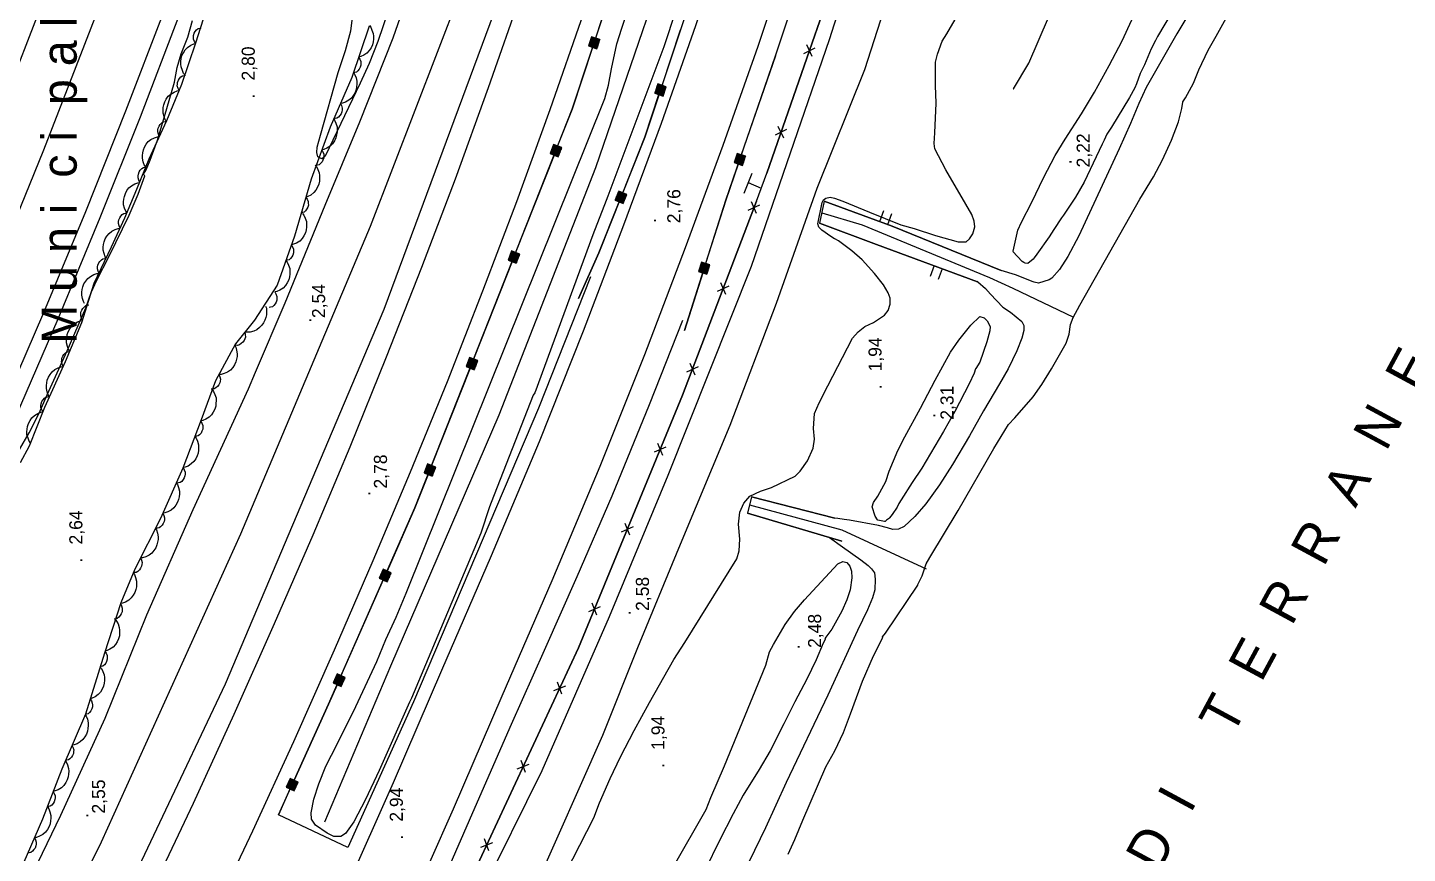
# Model space of a CAD drawing. Extents: x 731854 to 732444, y 4380981 to 4382008.
# Drawn here: x 732159.3 to 732317.5, y 4381101.1 to 4381195.7 of the extents above; entities that cross this region are included whole.
import ezdxf

# ---------------------------------------------------------------- set-up
doc = ezdxf.new("R2010")
doc.units = 0
doc.linetypes.add('DASHED', pattern=[0])
doc.linetypes.add('HIDDEN', pattern=[0])
doc.layers.get('0').update_dxf_attribs({"linetype": 'CONTINUOUS'})
for name, color, linetype in [('1', 7, 'CONTINUOUS'), ('10', 7, 'CONTINUOUS'), ('14', 7, 'CONTINUOUS'), ('2', 7, 'CONTINUOUS'), ('24', 7, 'CONTINUOUS'), ('25', 7, 'CONTINUOUS'), ('44', 7, 'CONTINUOUS'), ('48', 7, 'CONTINUOUS'), ('50', 7, 'CONTINUOUS'), ('53', 7, 'CONTINUOUS'), ('8', 7, 'CONTINUOUS'), ('9', 7, 'CONTINUOUS'), ('PATTERN_CLASS', 7, 'CONTINUOUS')]:
    doc.layers.add(name, color=color, linetype=linetype)

msp = doc.modelspace()

# ---------------------------------------------------------------- linework, layer by layer
at = {"layer": '1', "color": 0, "linetype": 'CONTINUOUS'}
for p, q in [((732248.27, 4381192.75), (732249.57, 4381193.4)), ((732249.22, 4381192.4), (732248.6, 4381193.71)), ((732245.97, 4381183.04), (732245.35, 4381184.36)), ((732245.02, 4381183.4), (732246.32, 4381184.05)), ((732241.9, 4381174.77), (732243.23, 4381175.38)), ((732242.85, 4381174.39), (732242.27, 4381175.72)), ((732256.97, 4381173.49), (732257.43, 4381174.74)), ((732257.9, 4381173.15), (732258.36, 4381174.39)), ((732263.2, 4381168.43), (732262.74, 4381167.18)), ((732264.14, 4381168.08), (732263.68, 4381166.83)), ((732238.38, 4381165.52), (732239.71, 4381166.12)), ((732239.33, 4381165.13), (732238.75, 4381166.47)), ((732234.86, 4381156.26), (732236.19, 4381156.87)), ((732235.81, 4381155.88), (732235.23, 4381157.22)), ((732232.1, 4381146.69), (732231.55, 4381148.04)), ((732231.16, 4381147.1), (732232.5, 4381147.67)), ((732251.82, 4381139.5), (732242.29, 4381141.94)), ((732241.82, 4381140.08), (732252.64, 4381136.84)), ((732227.39, 4381137.94), (732228.73, 4381138.52)), ((732228.32, 4381137.54), (732227.78, 4381138.89)), ((732223.61, 4381128.79), (732224.95, 4381129.36)), ((732224.55, 4381128.38), (732224, 4381129.74)), ((732219.62, 4381119.76), (732220.98, 4381120.27)), ((732220.53, 4381119.31), (732220.05, 4381120.69)), ((732216.35, 4381110.34), (732215.86, 4381111.71)), ((732215.43, 4381110.79), (732216.8, 4381111.3)), ((732211.25, 4381101.81), (732212.62, 4381102.33)), ((732212.17, 4381101.37), (732211.68, 4381102.74))]:
    msp.add_line(p, q, dxfattribs=at)
for points in [[(732244.03, 4381179.04), (732255.29, 4381211.44), (732265.4, 4381240.8), (732270.43, 4381263.96), (732280.34, 4381305.69), (732287.4, 4381339.46), (732291.99, 4381365.75), (732295.73, 4381393.89)], [(732199.21, 4381302.1), (732193.95, 4381281.55), (732187.92, 4381259.92), (732181.16, 4381237.73), (732174.2, 4381216.69), (732167.53, 4381198.19), (732161.12, 4381181.67), (732154.72, 4381166.03), (732147.83, 4381150.05), (732140.08, 4381133), (732132.07, 4381116.05), (732124.3, 4381100.21), (732115.92, 4381083.92), (732107.02, 4381067.27), (732102.77, 4381059.82)], [(732097.04, 4381061.21), (732105.71, 4381078.3), (732112.47, 4381091.38), (732118.28, 4381102.61), (732123.58, 4381112.98), (732128.58, 4381123.04), (732133.35, 4381133.01), (732137.92, 4381143.02), (732142.4, 4381153.17), (732146.91, 4381163.63), (732151.58, 4381174.71), (732156.42, 4381186.66), (732161.18, 4381199.07), (732165.59, 4381211.5), (732169.72, 4381223.84), (732173.75, 4381236.19), (732177.8, 4381249.05), (732181.93, 4381262.8), (732186.02, 4381277.19), (732189.92, 4381291.69)], [(732112.24, 4381062.32), (732122.06, 4381081), (732129.24, 4381094.92), (732135.11, 4381106.6), (732140.47, 4381117.6), (732145.85, 4381128.94), (732151.17, 4381140.44), (732156.25, 4381151.73), (732161.15, 4381163.05), (732165.95, 4381174.62), (732170.55, 4381186.15), (732174.86, 4381197.4), (732179.02, 4381208.87), (732183.18, 4381221.07), (732187.35, 4381233.92), (732191.48, 4381247.23), (732195.52, 4381260.94), (732199.41, 4381274.9), (732203.01, 4381288.56)], [(732113.83, 4381061.48), (732123.66, 4381080.17), (732130.85, 4381094.1), (732136.72, 4381105.8), (732142.09, 4381116.82), (732147.48, 4381128.19), (732152.81, 4381139.69), (732157.9, 4381151.01), (732162.81, 4381162.35), (732167.62, 4381173.94), (732172.23, 4381185.48), (732176.55, 4381196.77), (732180.72, 4381208.27), (732184.89, 4381220.5), (732189.07, 4381233.38), (732193.2, 4381246.71), (732197.25, 4381260.44), (732201.15, 4381274.42), (732204.75, 4381288.12)], [(732161.61, 4381000), (732167.5, 4381009.67), (732172.39, 4381019.08), (732188.16, 4381051.44), (732206.96, 4381091.42), (732222.44, 4381124.64), (732234.38, 4381153.59), (732242.84, 4381175.82)], [(732270.88, 4381167.88), (732258.41, 4381172.96), (732250.6, 4381175.83)], [(732250.07, 4381173.29), (732256.62, 4381170.85), (732268.19, 4381166.59)]]:
    msp.add_lwpolyline(points, dxfattribs=at)
at = {"layer": '10', "color": 0, "linetype": 'CONTINUOUS'}
for p, q in [((732232.02, 4381189.08), (732234.13, 4381195.46)), ((732223.66, 4381193.8), (732223.8, 4381193.53)), ((732223.7, 4381193.94), (732223.93, 4381193.48)), ((732223.75, 4381194.07), (732224.06, 4381193.44)), ((732223.79, 4381194.21), (732224.2, 4381193.4)), ((732223.83, 4381194.34), (732224.33, 4381193.35)), ((732223.88, 4381194.48), (732224.47, 4381193.31)), ((732223.92, 4381194.61), (732224.56, 4381193.34)), ((732224.03, 4381194.63), (732224.61, 4381193.47)), ((732224.16, 4381194.59), (732224.65, 4381193.61)), ((732224.29, 4381194.54), (732224.7, 4381193.74)), ((732224.43, 4381194.5), (732224.74, 4381193.88)), ((732224.56, 4381194.45), (732224.78, 4381194.01)), ((732224.7, 4381194.41), (732224.83, 4381194.14)), ((732224.83, 4381194.36), (732224.87, 4381194.28)), ((732223.61, 4381193.67), (732223.66, 4381193.57)), ((732245.01, 4381192.48), (732241.11, 4381181.13)), ((732232.06, 4381187.89), (732231.47, 4381189.05)), ((732232.16, 4381187.91), (732231.52, 4381189.18)), ((732232.2, 4381188.04), (732231.61, 4381189.21)), ((732232.25, 4381188.18), (732231.75, 4381189.17)), ((732232.29, 4381188.31), (732231.88, 4381189.12)), ((732232.33, 4381188.45), (732232.02, 4381189.08)), ((732232.38, 4381188.58), (732232.15, 4381189.04)), ((732231.25, 4381188.15), (732231.21, 4381188.24)), ((732231.38, 4381188.11), (732231.25, 4381188.37)), ((732231.52, 4381188.07), (732231.3, 4381188.51)), ((732231.65, 4381188.02), (732231.34, 4381188.64)), ((732231.79, 4381187.98), (732231.38, 4381188.78)), ((732231.92, 4381187.93), (732231.43, 4381188.91)), ((732232.42, 4381188.72), (732232.28, 4381188.99)), ((732232.47, 4381188.85), (732232.42, 4381188.95)), ((732219.2, 4381181.35), (732219.25, 4381181.25)), ((732219.26, 4381181.48), (732219.38, 4381181.2)), ((732219.31, 4381181.61), (732219.51, 4381181.15)), ((732219.36, 4381181.74), (732219.64, 4381181.09)), ((732219.41, 4381181.87), (732219.77, 4381181.04)), ((732219.46, 4381182.01), (732219.9, 4381180.99)), ((732219.51, 4381182.14), (732220.04, 4381180.94)), ((732219.57, 4381182.27), (732220.13, 4381180.97)), ((732219.67, 4381182.29), (732220.19, 4381181.1)), ((732219.8, 4381182.23), (732220.24, 4381181.23)), ((732219.93, 4381182.18), (732220.29, 4381181.36)), ((732220.06, 4381182.13), (732220.34, 4381181.49)), ((732220.2, 4381182.08), (732220.39, 4381181.62)), ((732220.33, 4381182.03), (732220.44, 4381181.75)), ((732220.46, 4381181.97), (732220.5, 4381181.89)), ((732240.62, 4381181.24), (732241.25, 4381179.97)), ((732240.72, 4381181.26), (732241.29, 4381180.1)), ((732240.86, 4381181.22), (732241.34, 4381180.23)), ((732240.99, 4381181.17), (732241.38, 4381180.37)), ((732241.12, 4381181.13), (732241.43, 4381180.5)), ((732219.64, 4381181.1), (732215.24, 4381169.93)), ((732240.3, 4381180.31), (732240.35, 4381180.21)), ((732240.35, 4381180.44), (732240.48, 4381180.16)), ((732240.39, 4381180.58), (732240.61, 4381180.12)), ((732240.44, 4381180.71), (732240.75, 4381180.07)), ((732240.48, 4381180.84), (732240.88, 4381180.03)), ((732240.53, 4381180.98), (732241.02, 4381179.98)), ((732240.58, 4381181.11), (732241.15, 4381179.93)), ((732241.26, 4381181.08), (732241.48, 4381180.64)), ((732241.39, 4381181.03), (732241.52, 4381180.77)), ((732241.53, 4381180.99), (732241.57, 4381180.9)), ((732227.22, 4381175.68), (732226.87, 4381176.5)), ((732227.35, 4381175.63), (732226.92, 4381176.63)), ((732227.48, 4381175.57), (732226.97, 4381176.76)), ((732227.58, 4381175.59), (732227.02, 4381176.89)), ((732227.64, 4381175.72), (732227.12, 4381176.92)), ((732227.69, 4381175.85), (732227.25, 4381176.87)), ((732227.74, 4381175.98), (732227.38, 4381176.82)), ((732227.79, 4381176.11), (732227.51, 4381176.76)), ((732227.85, 4381176.25), (732227.65, 4381176.71)), ((732227.9, 4381176.38), (732227.78, 4381176.66)), ((732227.95, 4381176.51), (732227.91, 4381176.61)), ((732226.69, 4381175.89), (732226.66, 4381175.97)), ((732226.83, 4381175.83), (732226.71, 4381176.11)), ((732226.96, 4381175.78), (732226.76, 4381176.24)), ((732227.09, 4381175.73), (732226.81, 4381176.37)), ((732214.76, 4381170.06), (732215.32, 4381168.76)), ((732214.86, 4381170.08), (732215.38, 4381168.89)), ((732214.4, 4381169.14), (732214.44, 4381169.04)), ((732214.45, 4381169.27), (732214.57, 4381168.99)), ((732214.5, 4381169.41), (732214.7, 4381168.94)), ((732214.55, 4381169.54), (732214.83, 4381168.89)), ((732214.6, 4381169.67), (732214.96, 4381168.84)), ((732214.65, 4381169.8), (732215.1, 4381168.78)), ((732214.71, 4381169.93), (732215.23, 4381168.73)), ((732214.99, 4381170.03), (732215.43, 4381169.02)), ((732215.12, 4381169.98), (732215.48, 4381169.15)), ((732215.25, 4381169.92), (732215.53, 4381169.29)), ((732215.39, 4381169.87), (732215.58, 4381169.42)), ((732215.52, 4381169.82), (732215.64, 4381169.55)), ((732215.65, 4381169.77), (732215.69, 4381169.68)), ((732236.45, 4381168.5), (732236.96, 4381167.51)), ((732236.49, 4381168.63), (732237.09, 4381167.47)), ((732236.53, 4381168.77), (732237.19, 4381167.51)), ((732236.63, 4381168.79), (732237.23, 4381167.64)), ((732236.77, 4381168.75), (732237.27, 4381167.77)), ((732236.9, 4381168.7), (732237.32, 4381167.91)), ((732237.04, 4381168.66), (732237.36, 4381168.04)), ((732237.17, 4381168.62), (732237.4, 4381168.18)), ((732237.31, 4381168.58), (732237.44, 4381168.31)), ((732237.44, 4381168.53), (732237.49, 4381168.45)), ((732236.68, 4381167.6), (732234.59, 4381160.98)), ((732236.23, 4381167.82), (732236.28, 4381167.73)), ((732236.28, 4381167.96), (732236.42, 4381167.68)), ((732236.32, 4381168.09), (732236.55, 4381167.64)), ((732236.36, 4381168.23), (732236.69, 4381167.6)), ((732236.41, 4381168.36), (732236.82, 4381167.56)), ((732209.79, 4381157.47), (732210.15, 4381156.63)), ((732209.84, 4381157.6), (732210.28, 4381156.58)), ((732209.89, 4381157.73), (732210.41, 4381156.53)), ((732209.95, 4381157.86), (732210.51, 4381156.56)), ((732210.05, 4381157.88), (732210.56, 4381156.69)), ((732210.18, 4381157.82), (732210.62, 4381156.82)), ((732210.31, 4381157.77), (732210.67, 4381156.95)), ((732210.44, 4381157.72), (732210.72, 4381157.08)), ((732210.57, 4381157.67), (732210.77, 4381157.21)), ((732210.71, 4381157.62), (732210.82, 4381157.35)), ((732210.84, 4381157.56), (732210.87, 4381157.48)), ((732210.01, 4381156.69), (732205.61, 4381145.52)), ((732209.58, 4381156.94), (732209.63, 4381156.84)), ((732209.63, 4381157.07), (732209.76, 4381156.79)), ((732209.69, 4381157.2), (732209.89, 4381156.74)), ((732209.74, 4381157.33), (732210.02, 4381156.68)), ((732204.82, 4381144.87), (732204.94, 4381144.59)), ((732204.87, 4381145), (732205.07, 4381144.53)), ((732204.92, 4381145.13), (732205.2, 4381144.48)), ((732204.97, 4381145.26), (732205.33, 4381144.43)), ((732205.03, 4381145.39), (732205.47, 4381144.38)), ((732205.08, 4381145.53), (732205.6, 4381144.33)), ((732205.13, 4381145.66), (732205.69, 4381144.35)), ((732205.23, 4381145.67), (732205.75, 4381144.48)), ((732205.36, 4381145.62), (732205.8, 4381144.62)), ((732205.49, 4381145.57), (732205.85, 4381144.75)), ((732205.63, 4381145.52), (732205.9, 4381144.88)), ((732205.76, 4381145.47), (732205.95, 4381145.01)), ((732205.89, 4381145.41), (732206.01, 4381145.14)), ((732206.02, 4381145.36), (732206.06, 4381145.27)), ((732204.77, 4381144.74), (732204.81, 4381144.64)), ((732200.05, 4381132.42), (732195.21, 4381121.44)), ((732199.63, 4381132.69), (732199.67, 4381132.59)), ((732199.69, 4381132.82), (732199.8, 4381132.53)), ((732199.75, 4381132.95), (732199.93, 4381132.47)), ((732199.8, 4381133.08), (732200.06, 4381132.42)), ((732199.86, 4381133.21), (732200.19, 4381132.36)), ((732199.92, 4381133.33), (732200.32, 4381132.3)), ((732199.97, 4381133.46), (732200.45, 4381132.24)), ((732200.03, 4381133.59), (732200.55, 4381132.27)), ((732200.13, 4381133.61), (732200.6, 4381132.4)), ((732200.26, 4381133.55), (732200.66, 4381132.53)), ((732200.39, 4381133.49), (732200.72, 4381132.66)), ((732200.52, 4381133.43), (732200.77, 4381132.79)), ((732200.65, 4381133.38), (732200.83, 4381132.92)), ((732200.78, 4381133.32), (732200.89, 4381133.04)), ((732200.91, 4381133.26), (732200.94, 4381133.17)), ((732194.51, 4381121.07), (732194.77, 4381120.41)), ((732194.57, 4381121.2), (732194.9, 4381120.35)), ((732194.62, 4381121.33), (732195.03, 4381120.3)), ((732194.68, 4381121.46), (732195.15, 4381120.24)), ((732194.74, 4381121.59), (732195.25, 4381120.26)), ((732194.84, 4381121.6), (732195.31, 4381120.39)), ((732194.97, 4381121.54), (732195.37, 4381120.52)), ((732195.1, 4381121.49), (732195.42, 4381120.65)), ((732195.23, 4381121.43), (732195.48, 4381120.78)), ((732195.36, 4381121.37), (732195.54, 4381120.91)), ((732195.49, 4381121.32), (732195.6, 4381121.04)), ((732195.62, 4381121.26), (732195.65, 4381121.17)), ((732194.34, 4381120.68), (732194.38, 4381120.58)), ((732194.4, 4381120.81), (732194.51, 4381120.53)), ((732194.45, 4381120.94), (732194.64, 4381120.47)), ((732189.37, 4381108.45), (732188.04, 4381105.52)), ((732188.95, 4381108.73), (732188.99, 4381108.63)), ((732189.01, 4381108.86), (732189.12, 4381108.57)), ((732189.07, 4381108.99), (732189.25, 4381108.51)), ((732189.13, 4381109.12), (732189.38, 4381108.45)), ((732189.18, 4381109.24), (732189.5, 4381108.39)), ((732189.24, 4381109.37), (732189.63, 4381108.34)), ((732189.3, 4381109.5), (732189.76, 4381108.28)), ((732189.36, 4381109.63), (732189.86, 4381108.3)), ((732189.46, 4381109.64), (732189.92, 4381108.43)), ((732189.59, 4381109.58), (732189.98, 4381108.56)), ((732189.72, 4381109.52), (732190.04, 4381108.69)), ((732189.85, 4381109.47), (732190.09, 4381108.82)), ((732189.98, 4381109.41), (732190.15, 4381108.94)), ((732190.11, 4381109.35), (732190.21, 4381109.07)), ((732190.23, 4381109.29), (732190.27, 4381109.2))]:
    msp.add_line(p, q, dxfattribs=at)
for points in [[(732228.16, 4381205.9), (732227.84, 4381204.85), (732224.41, 4381194.5)], [(732224.06, 4381193.44), (732221.71, 4381186.36), (732220.05, 4381182.14)], [(732227.52, 4381176.76), (732230.06, 4381183.14), (732231.67, 4381188.02)], [(732240.74, 4381180.07), (732239.32, 4381175.94), (732237.02, 4381168.67)], [(732222.44, 4381164.67), (732224.79, 4381169.91), (732227.11, 4381175.72)], [(732214.83, 4381168.89), (732212.81, 4381163.77), (732210.42, 4381157.73)], [(732205.2, 4381144.48), (732203.7, 4381140.69), (732200.5, 4381133.44)], [(732194.76, 4381120.41), (732193.78, 4381118.19), (732189.83, 4381109.47)]]:
    msp.add_lwpolyline(points, dxfattribs=at)
for points in [[(732223.94, 4381194.66), (732223.59, 4381193.6), (732224.54, 4381193.28), (732224.89, 4381194.34)], [(732232.14, 4381187.86), (732232.49, 4381188.92), (732231.54, 4381189.24), (732231.19, 4381188.18)], [(732219.59, 4381182.32), (732219.18, 4381181.28), (732220.11, 4381180.91), (732220.52, 4381181.95)], [(732240.64, 4381181.29), (732240.27, 4381180.24), (732241.23, 4381179.91), (732241.59, 4381180.97)], [(732227.57, 4381175.54), (732227.98, 4381176.58), (732227.05, 4381176.95), (732226.63, 4381175.91)], [(732214.78, 4381170.11), (732214.37, 4381169.07), (732215.3, 4381168.7), (732215.71, 4381169.74)], [(732236.55, 4381168.82), (732236.21, 4381167.75), (732237.17, 4381167.45), (732237.51, 4381168.51)], [(732209.96, 4381157.91), (732209.55, 4381156.87), (732210.49, 4381156.5), (732210.9, 4381157.54)], [(732205.15, 4381145.71), (732204.74, 4381144.67), (732205.67, 4381144.3), (732206.08, 4381145.34)], [(732200.05, 4381133.64), (732199.6, 4381132.62), (732200.52, 4381132.21), (732200.97, 4381133.24)], [(732194.76, 4381121.64), (732194.31, 4381120.61), (732195.23, 4381120.21), (732195.68, 4381121.23)], [(732189.38, 4381109.68), (732188.92, 4381108.66), (732189.83, 4381108.24), (732190.3, 4381109.26)]]:
    msp.add_lwpolyline(points, close=True, dxfattribs=at)
at = {"layer": '14', "color": 0, "linetype": 'CONTINUOUS'}
for points in [[(732154.89, 4381020.3), (732163.21, 4381034.38), (732172.18, 4381050.57), (732179.42, 4381064.03), (732185.27, 4381075.27), (732190.6, 4381085.96), (732195.84, 4381097.09), (732201.22, 4381109.21), (732206.79, 4381122.08), (732212.46, 4381135.21), (732217.96, 4381148.26), (732223.01, 4381160.94), (732227.65, 4381173.12), (732231.94, 4381184.75), (732235.89, 4381195.96), (732239.61, 4381207.13), (732243.6, 4381219.59), (732248.43, 4381235.27), (732254.72, 4381257.6), (732261.07, 4381283.28), (732265.25, 4381301.25)], [(732273.25, 4381297.37), (732269.15, 4381281.44), (732261.96, 4381255.66), (732255.62, 4381233.14), (732250.75, 4381217.34), (732246.74, 4381204.78), (732242.99, 4381193.52), (732239, 4381182.21), (732234.68, 4381170.48), (732230, 4381158.19), (732224.9, 4381145.42), (732219.37, 4381132.3), (732213.67, 4381119.09), (732208.07, 4381106.16), (732202.64, 4381093.94), (732197.35, 4381082.69), (732191.96, 4381071.89), (732186.06, 4381060.54), (732178.75, 4381046.96), (732169.69, 4381030.59), (732161.22, 4381016.27)], [(732180.57, 4381094.08), (732185.11, 4381103.67), (732189.8, 4381113.92), (732194.47, 4381124.4), (732198.91, 4381134.63), (732203.2, 4381144.81), (732207.42, 4381155.17), (732211.49, 4381165.55), (732215.36, 4381175.77), (732219.19, 4381186.31), (732223.07, 4381197.41), (732226.6, 4381207.8), (732229.46, 4381216.46), (732232.24, 4381225.21), (732235.36, 4381235.34), (732237.82, 4381243.69), (732241.94, 4381256.82), (732245.27, 4381268.98), (732248.35, 4381280.86), (732251.33, 4381293)], [(732173.81, 4381097.33), (732178.31, 4381106.85), (732182.97, 4381117.03), (732187.6, 4381127.42), (732192.01, 4381137.57), (732196.27, 4381147.67), (732200.45, 4381157.96), (732204.49, 4381168.25), (732208.33, 4381178.38), (732212.13, 4381188.84), (732215.98, 4381199.86), (732219.49, 4381210.17), (732222.33, 4381218.78), (732225.09, 4381227.44), (732228.17, 4381237.48), (732230.6, 4381245.71), (732230.86, 4381247.61), (732231.54, 4381251.88), (732232.49, 4381256.81), (732233.59, 4381261.98), (732234.75, 4381267.4), (732235.96, 4381273.11), (732237.24, 4381279.19), (732238.59, 4381285.55)]]:
    msp.add_lwpolyline(points, dxfattribs=at)
at = {"layer": '2', "color": 0, "linetype": 'CONTINUOUS'}
for p, q in [((732242.32, 4381178.98), (732241.39, 4381176.69)), ((732242.84, 4381175.82), (732244.03, 4381179.04)), ((732250.6, 4381175.83), (732250.07, 4381173.29)), ((732242.29, 4381141.94), (732241.82, 4381140.08))]:
    msp.add_line(p, q, dxfattribs=at)
at = {"layer": '24', "color": 0, "linetype": 'CONTINUOUS'}
msp.add_lwpolyline([(732246.47, 4381101.01), (732247.25, 4381102.67), (732248.15, 4381104.91), (732250.8, 4381111.02), (732251.81, 4381112.82), (732252.83, 4381114.94), (732253.64, 4381117.06), (732255, 4381120.81), (732256.27, 4381123.71), (732257.35, 4381125.83), (732257.31, 4381125.87), (732257.31, 4381125.88), (732257.62, 4381126.32), (732261.35, 4381131.82), (732261.34, 4381131.91), (732261.85, 4381132.88), (732262.28, 4381134.28), (732262.73, 4381135), (732265.95, 4381140.36), (732270.05, 4381147.46), (732271.75, 4381150.23), (732272.47, 4381151), (732274.57, 4381153.39), (732275.56, 4381154.79), (732276.65, 4381156.6), (732278.33, 4381159.56), (732278.68, 4381160.59), (732278.83, 4381161.67), (732279.16, 4381162.48), (732279.93, 4381163.9), (732286.79, 4381176.04), (732288.36, 4381178.59), (732289.4, 4381180.56), (732290.43, 4381182.8), (732291.24, 4381184.92), (732291.62, 4381186.42), (732291.74, 4381187.17), (732291.73, 4381187.19), (732292.04, 4381187.66), (732292.96, 4381189.35), (732293.57, 4381190.86), (732294.63, 4381193.13), (732295.56, 4381194.73), (732299.5, 4381201.89)], dxfattribs=at)
at = {"layer": '25', "color": 0, "linetype": 'HIDDEN'}
msp.add_line((732241.9, 4381177.95), (732243.39, 4381177.31), dxfattribs=at)
for points in [[(732193.38, 4381104.71), (732200.94, 4381122.59), (732213.35, 4381151.35), (732224.44, 4381179.67), (732235.61, 4381212.32), (732243.64, 4381238.5), (732250.98, 4381263.98), (732257.83, 4381290.56), (732265.92, 4381328.76), (732272.3, 4381361.15), (732277.31, 4381399.69), (732279.15, 4381434.94)], [(732250.32, 4381174.49), (732254.97, 4381173.11), (732269.55, 4381167.05), (732272.23, 4381165.83), (732279.18, 4381162.53)], [(732242.06, 4381141.02), (732252.64, 4381138.17), (732262.28, 4381133.7)]]:
    msp.add_lwpolyline(points, dxfattribs=at)
at = {"layer": '44', "color": 0, "linetype": 'CONTINUOUS'}
for points in [[(732233.63, 4381197.83), (732232.67, 4381194.87), (732232.22, 4381193.48), (732225.8, 4381176.37), (732225.62, 4381175.9), (732224.08, 4381171.94), (732217.42, 4381153.84), (732217.26, 4381153.6), (732212.42, 4381141.3), (732212.25, 4381140.81), (732211.26, 4381137.79), (732203.3, 4381118.87), (732203.08, 4381118.4), (732199.59, 4381110.59), (732198.03, 4381107.27), (732196.67, 4381104.71), (732195.74, 4381103.37), (732195.21, 4381103.01), (732194.4, 4381103.02), (732193.64, 4381103.39), (732192.29, 4381104.32), (732191.82, 4381105.01), (732191.81, 4381105.73), (732192.11, 4381107.29), (732192.67, 4381109.06), (732193.49, 4381111.07), (732194.79, 4381113.61), (732196.9, 4381117.92), (732199.32, 4381123.09), (732200.35, 4381125.58), (732201.54, 4381128.14), (732202.7, 4381130.89), (732225.45, 4381187.57), (732225.87, 4381189.1), (732226.21, 4381190.98), (732226.84, 4381193.86), (732227.4, 4381195.64), (732229.76, 4381202.69)], [(732295.66, 4381202.71), (732291.05, 4381194.98), (732287.53, 4381188.84), (732286.67, 4381187.02), (732285.73, 4381184.71), (732284.43, 4381181.8), (732279.79, 4381171.85), (732278.54, 4381169.46), (732277.58, 4381168), (732276.69, 4381167), (732276.4, 4381166.79), (732275.16, 4381166.42), (732274.67, 4381166.54), (732274.58, 4381166.56), (732272.53, 4381167.36), (732270.88, 4381167.88)], [(732291.46, 4381199.14), (732288.81, 4381194.67), (732288.58, 4381194.21), (732288.09, 4381193.28), (732287.32, 4381191.42), (732287.1, 4381190.98), (732286.82, 4381190.46), (732286.41, 4381189.26), (732286.23, 4381188.79), (732285.6, 4381187.69), (732283.56, 4381184.31), (732283.02, 4381183.48), (732282.7, 4381182.82), (732282.49, 4381182.36), (732280.41, 4381178.01), (732279.41, 4381176.29), (732278.05, 4381174.21), (732277.81, 4381173.9), (732276.95, 4381172.56), (732276.67, 4381172.14), (732276.38, 4381171.71), (732274.97, 4381169.73), (732274.68, 4381169.32), (732274.56, 4381169.16), (732273.94, 4381168.69), (732273.66, 4381168.71), (732273.48, 4381168.79), (732273.3, 4381168.91), (732272.25, 4381170.06)], [(732200.63, 4381197.57), (732199.45, 4381194.11), (732198.46, 4381191.59), (732197.43, 4381189.34), (732193.42, 4381180.98), (732193.02, 4381180.67), (732192.57, 4381180.91), (732192.43, 4381181.4), (732192.5, 4381182.01), (732192.86, 4381183.37), (732194.9, 4381190.56), (732195.75, 4381193.09), (732196.35, 4381195.33), (732196.55, 4381196.83)], [(732249.49, 4381148.56), (732249.37, 4381149.75), (732249.51, 4381151.48), (732250.02, 4381152.69), (732251.01, 4381154.67), (732253.87, 4381160.12), (732254.5, 4381160.86), (732255.27, 4381161.44), (732256.26, 4381161.92), (732257.54, 4381162.77), (732257.94, 4381163.3), (732258.19, 4381164), (732258.19, 4381164.69), (732257.96, 4381165.32), (732257.4, 4381166.23), (732256.39, 4381167.53), (732254.98, 4381169.09), (732253.78, 4381170.14), (732252.23, 4381171.28), (732251.81, 4381171.51), (732251.79, 4381171.5), (732251.37, 4381171.78), (732250.33, 4381172.51), (732250.17, 4381172.65), (732250, 4381172.85), (732249.89, 4381173.21), (732250.38, 4381175.67), (732250.54, 4381175.95), (732250.8, 4381176.17), (732251.3, 4381176.26), (732251.8, 4381176.17), (732252.76, 4381175.81), (732255.79, 4381174.54), (732259.38, 4381173.11), (732260.92, 4381172.69), (732263.37, 4381171.89), (732265.98, 4381171.17), (732266.88, 4381171.15), (732267.28, 4381171.48), (732267.63, 4381172.06), (732267.86, 4381172.86), (732267.81, 4381173.54), (732267.53, 4381174.27), (732266.86, 4381175.46), (732264.55, 4381179.4), (732263.29, 4381181.81), (732263.23, 4381182.42), (732263.31, 4381183.65), (732263.44, 4381187.06), (732263.36, 4381189.07), (732263.38, 4381191.73), (732263.6, 4381192.67), (732264.13, 4381194.15), (732264.67, 4381195), (732266.17, 4381197.56)], [(732158.36, 4381147.37), (732159.47, 4381149.28), (732160.62, 4381151.52), (732161.53, 4381153.61), (732163.83, 4381158.65), (732165.98, 4381163.6), (732166.56, 4381165.35), (732167.23, 4381166.77), (732168.63, 4381169.5), (732170.94, 4381174.21), (732171.98, 4381176.62), (732172.73, 4381178.73), (732172.59, 4381178.87), (732172.57, 4381178.9), (732172.89, 4381179.4), (732173.36, 4381180.52), (732174.17, 4381182.81), (732175, 4381185.51), (732176.13, 4381189.44), (732176.44, 4381191.14), (732176.91, 4381192.71), (732177.64, 4381194.59), (732178.21, 4381196.51)], [(732272.25, 4381170.06), (732272.26, 4381170.08), (732272.8, 4381172.48), (732273.23, 4381173.42), (732274.42, 4381175.71), (732275.74, 4381178.48), (732277.08, 4381181.04), (732278.24, 4381182.92), (732280.11, 4381185.82), (732281.59, 4381188.32), (732283.29, 4381191.35), (732284.78, 4381194.19), (732285.89, 4381196.61)], [(732268.13, 4381166.63), (732268.22, 4381166.57), (732269.1, 4381165.82), (732269.66, 4381165.15), (732271.1, 4381163.67), (732271.96, 4381163.11), (732273.27, 4381162.03), (732273.49, 4381161.55), (732273.48, 4381160.98), (732273.25, 4381160.11), (732272.68, 4381158.66), (732271.71, 4381156.6), (732270.72, 4381154.87), (732268.88, 4381151.81), (732267.25, 4381148.92), (732265.32, 4381145.64), (732263.81, 4381143.31), (732262.25, 4381141.13), (732261, 4381139.67), (732259.79, 4381138.53), (732259.14, 4381138.23), (732258.47, 4381138.19), (732257.87, 4381138.37), (732256.85, 4381138.65), (732253.52, 4381139.28), (732252.88, 4381139.36), (732252.19, 4381139.45), (732251.82, 4381139.5)], [(732256.74, 4381139.28), (732256.71, 4381139.3), (732256.46, 4381139.73), (732256.09, 4381140.8), (732256.26, 4381141.28), (732256.75, 4381142.02), (732257.67, 4381143.71), (732258.07, 4381144.86), (732259.04, 4381147.26), (732259.85, 4381148.8), (732261.66, 4381152.1), (732263.33, 4381155.3), (732265.09, 4381158.52), (732266.03, 4381159.87), (732267.42, 4381161.61), (732268.45, 4381162.59), (732268.94, 4381162.46), (732269.31, 4381162.11), (732269.65, 4381161.46), (732269.59, 4381160.96), (732269.24, 4381159.71), (732268.45, 4381157.37), (732267.98, 4381156.66), (732267.94, 4381156.6), (732267.94, 4381156.59), (732267.79, 4381156.11), (732267.21, 4381154.9), (732265.6, 4381151.71), (732264.29, 4381149.41), (732261.81, 4381145.21), (732260.68, 4381143.57), (732259.42, 4381141.6), (732259.18, 4381141.16), (732258.96, 4381140.77), (732258.4, 4381139.92), (732258.1, 4381139.52), (732258.08, 4381139.5), (732257.76, 4381139.27), (732257.67, 4381139.17), (732257.58, 4381139.12), (732257.52, 4381139.11), (732256.74, 4381139.28)], [(732220.99, 4381098.91), (732224.19, 4381105.17), (732224.85, 4381106.86), (732226.06, 4381109.66), (732227.26, 4381112.13), (732228.83, 4381115.17), (732230.57, 4381118.38), (732233.36, 4381123.31), (732234.62, 4381125.25), (732240.6, 4381134.82), (732240.87, 4381135.75), (732240.92, 4381137.09), (732240.79, 4381138.79), (732240.95, 4381140.19), (732241.4, 4381141.23), (732242.07, 4381142.01), (732243.31, 4381142.6), (732244.56, 4381143.02), (732247.3, 4381144.3), (732247.84, 4381144.88), (732248.69, 4381146.07), (732249.34, 4381147.51), (732249.49, 4381148.56)], [(732251.23, 4381137.26), (732252.72, 4381136.21), (732254.79, 4381134.73), (732255.64, 4381134.06), (732256.02, 4381133.67), (732256.36, 4381133.23), (732256.45, 4381132.5), (732256.4, 4381131.29), (732256.14, 4381130.36), (732255.56, 4381128.98), (732254.43, 4381126.62), (732251.04, 4381119.21), (732246.24, 4381109.19), (732243.87, 4381104.01), (732242.02, 4381100.15)], [(732217.84, 4381072.54), (732237.06, 4381106.11), (732237.62, 4381107.48), (732239.18, 4381111.11), (732243.9, 4381122.65), (732244.32, 4381124.16), (732244.78, 4381125.03), (732246.13, 4381127.31), (732247.21, 4381128.81), (732248.37, 4381130.12), (732252.17, 4381134.26), (732252.73, 4381134.53), (732253.22, 4381134.41), (732253.55, 4381134.01), (732253.75, 4381133.41), (732253.76, 4381132.66), (732253.58, 4381131.3), (732253.22, 4381130.12), (732252.62, 4381128.84), (732251.5, 4381126.78), (732250.69, 4381125.69), (732250.68, 4381125.71), (732250.74, 4381125.65), (732250.51, 4381125.19), (732249.7, 4381123.28), (732248.61, 4381121.04), (732247.23, 4381118.46), (732245.99, 4381115.92), (732244.4, 4381112.84), (732243.15, 4381110.71), (732241.33, 4381107.77), (732240.16, 4381105.62), (732238.59, 4381102.55), (732236.96, 4381099.21)]]:
    msp.add_lwpolyline(points, dxfattribs=at)
at = {"layer": '53', "color": 0, "linetype": 'CONTINUOUS'}
for points in [[(732177.33, 4381190.28), (732177.18, 4381190.46), (732177.03, 4381190.79), (732176.89, 4381191.19), (732176.86, 4381191.51), (732176.87, 4381191.83), (732176.9, 4381192.15), (732176.99, 4381192.49), (732177.15, 4381192.82), (732177.36, 4381193.15), (732177.63, 4381193.43), (732177.99, 4381193.68), (732178.33, 4381193.83), (732178.57, 4381193.88), (732178.43, 4381194.12), (732178.32, 4381194.39), (732178.31, 4381194.6), (732178.32, 4381194.81), (732178.4, 4381195.06), (732178.51, 4381195.25), (732178.67, 4381195.46), (732178.83, 4381195.6), (732179.03, 4381195.65), (732179.18, 4381195.69)], [(732198.47, 4381195.93), (732198.62, 4381195.76), (732198.77, 4381195.42), (732198.91, 4381195.02), (732198.94, 4381194.71), (732198.93, 4381194.39), (732198.9, 4381194.07), (732198.81, 4381193.73), (732198.66, 4381193.39), (732198.45, 4381193.06), (732198.18, 4381192.78), (732197.82, 4381192.53), (732197.48, 4381192.38), (732197.24, 4381192.33), (732197.38, 4381192.09), (732197.49, 4381191.82), (732197.51, 4381191.6), (732197.5, 4381191.39), (732197.42, 4381191.15), (732197.31, 4381190.95), (732197.16, 4381190.75), (732196.99, 4381190.61), (732196.79, 4381190.56), (732196.64, 4381190.51)], [(732175.21, 4381184.97), (732175.07, 4381185.15), (732174.94, 4381185.5), (732174.83, 4381185.9), (732174.82, 4381186.22), (732174.85, 4381186.54), (732174.9, 4381186.86), (732175.01, 4381187.19), (732175.19, 4381187.52), (732175.42, 4381187.83), (732175.71, 4381188.09), (732176.08, 4381188.32), (732176.43, 4381188.45), (732176.67, 4381188.49), (732176.55, 4381188.73), (732176.45, 4381189.01), (732176.46, 4381189.22), (732176.48, 4381189.43), (732176.58, 4381189.67), (732176.7, 4381189.86), (732176.86, 4381190.05), (732177.04, 4381190.18), (732177.24, 4381190.22), (732177.39, 4381190.26)], [(732196.69, 4381190.5), (732196.82, 4381190.3), (732196.94, 4381189.96), (732197.05, 4381189.55), (732197.05, 4381189.23), (732197.01, 4381188.91), (732196.96, 4381188.6), (732196.84, 4381188.27), (732196.65, 4381187.95), (732196.42, 4381187.63), (732196.12, 4381187.38), (732195.74, 4381187.16), (732195.4, 4381187.04), (732195.15, 4381187.01), (732195.27, 4381186.76), (732195.36, 4381186.48), (732195.35, 4381186.27), (732195.33, 4381186.06), (732195.22, 4381185.82), (732195.1, 4381185.63), (732194.93, 4381185.45), (732194.75, 4381185.32), (732194.55, 4381185.28), (732194.4, 4381185.25)], [(732172.8, 4381179.78), (732172.67, 4381179.97), (732172.55, 4381180.32), (732172.46, 4381180.73), (732172.46, 4381181.05), (732172.51, 4381181.37), (732172.57, 4381181.69), (732172.7, 4381182.01), (732172.89, 4381182.33), (732173.13, 4381182.64), (732173.43, 4381182.88), (732173.82, 4381183.09), (732174.17, 4381183.2), (732174.41, 4381183.23), (732174.3, 4381183.48), (732174.22, 4381183.76), (732174.23, 4381183.98), (732174.26, 4381184.19), (732174.37, 4381184.42), (732174.5, 4381184.6), (732174.67, 4381184.79), (732174.85, 4381184.91), (732175.05, 4381184.94), (732175.21, 4381184.97)], [(732194.34, 4381185.28), (732194.49, 4381185.09), (732194.63, 4381184.75), (732194.76, 4381184.35), (732194.78, 4381184.04), (732194.76, 4381183.72), (732194.72, 4381183.4), (732194.62, 4381183.06), (732194.46, 4381182.73), (732194.24, 4381182.4), (732193.96, 4381182.13), (732193.59, 4381181.9), (732193.25, 4381181.75), (732193.01, 4381181.71), (732193.15, 4381181.46), (732193.25, 4381181.19), (732193.25, 4381180.98), (732193.24, 4381180.77), (732193.15, 4381180.52), (732193.04, 4381180.33), (732192.88, 4381180.13), (732192.71, 4381179.99), (732192.51, 4381179.95), (732192.36, 4381179.91)], [(732170.67, 4381174.47), (732170.54, 4381174.66), (732170.41, 4381175), (732170.3, 4381175.41), (732170.3, 4381175.73), (732170.33, 4381176.05), (732170.38, 4381176.36), (732170.5, 4381176.69), (732170.68, 4381177.02), (732170.91, 4381177.33), (732171.21, 4381177.59), (732171.58, 4381177.81), (732171.93, 4381177.93), (732172.17, 4381177.97), (732172.05, 4381178.22), (732171.96, 4381178.5), (732171.97, 4381178.71), (732171.99, 4381178.92), (732172.09, 4381179.16), (732172.21, 4381179.35), (732172.38, 4381179.54), (732172.56, 4381179.67), (732172.76, 4381179.7), (732172.91, 4381179.73)], [(732192.24, 4381179.95), (732192.4, 4381179.78), (732192.57, 4381179.45), (732192.73, 4381179.06), (732192.77, 4381178.75), (732192.77, 4381178.42), (732192.76, 4381178.1), (732192.68, 4381177.76), (732192.54, 4381177.42), (732192.35, 4381177.08), (732192.09, 4381176.79), (732191.75, 4381176.52), (732191.42, 4381176.36), (732191.18, 4381176.29), (732191.33, 4381176.06), (732191.45, 4381175.79), (732191.47, 4381175.58), (732191.48, 4381175.37), (732191.4, 4381175.12), (732191.31, 4381174.92), (732191.16, 4381174.71), (732191, 4381174.56), (732190.81, 4381174.5), (732190.66, 4381174.45)], [(732168.31, 4381169.26), (732168.17, 4381169.45), (732168.06, 4381169.8), (732167.96, 4381170.21), (732167.96, 4381170.53), (732168.01, 4381170.85), (732168.07, 4381171.16), (732168.19, 4381171.49), (732168.39, 4381171.81), (732168.63, 4381172.12), (732168.93, 4381172.37), (732169.31, 4381172.58), (732169.66, 4381172.69), (732169.9, 4381172.72), (732169.79, 4381172.97), (732169.71, 4381173.25), (732169.72, 4381173.47), (732169.74, 4381173.67), (732169.85, 4381173.91), (732169.98, 4381174.09), (732170.15, 4381174.28), (732170.33, 4381174.41), (732170.53, 4381174.44), (732170.69, 4381174.46)], [(732190.82, 4381174.4), (732190.97, 4381174.22), (732191.11, 4381173.88), (732191.25, 4381173.49), (732191.27, 4381173.17), (732191.25, 4381172.85), (732191.23, 4381172.53), (732191.13, 4381172.19), (732190.97, 4381171.86), (732190.75, 4381171.53), (732190.48, 4381171.25), (732190.12, 4381171.01), (732189.78, 4381170.87), (732189.54, 4381170.81), (732189.67, 4381170.57), (732189.78, 4381170.3), (732189.79, 4381170.09), (732189.78, 4381169.88), (732189.69, 4381169.63), (732189.58, 4381169.44), (732189.42, 4381169.24), (732189.26, 4381169.1), (732189.06, 4381169.05), (732188.91, 4381169.01)], [(732165.83, 4381164.1), (732165.71, 4381164.3), (732165.6, 4381164.65), (732165.5, 4381165.06), (732165.51, 4381165.38), (732165.56, 4381165.7), (732165.62, 4381166.01), (732165.75, 4381166.33), (732165.95, 4381166.65), (732166.19, 4381166.96), (732166.5, 4381167.2), (732166.88, 4381167.4), (732167.23, 4381167.51), (732167.48, 4381167.54), (732167.37, 4381167.79), (732167.29, 4381168.07), (732167.3, 4381168.29), (732167.33, 4381168.5), (732167.45, 4381168.73), (732167.58, 4381168.91), (732167.75, 4381169.09), (732167.93, 4381169.22), (732168.13, 4381169.25), (732168.29, 4381169.27)], [(732188.91, 4381169.01), (732189.06, 4381168.83), (732189.2, 4381168.49), (732189.34, 4381168.09), (732189.36, 4381167.78), (732189.34, 4381167.45), (732189.32, 4381167.14), (732189.22, 4381166.8), (732189.06, 4381166.46), (732188.85, 4381166.14), (732188.57, 4381165.86), (732188.21, 4381165.62), (732187.87, 4381165.47), (732187.63, 4381165.42), (732187.76, 4381165.18), (732187.87, 4381164.91), (732187.88, 4381164.7), (732187.87, 4381164.49), (732187.78, 4381164.24), (732187.67, 4381164.05), (732187.52, 4381163.85), (732187.35, 4381163.71), (732187.15, 4381163.66), (732187, 4381163.62)], [(732164.13, 4381158.63), (732163.99, 4381158.82), (732163.86, 4381159.17), (732163.75, 4381159.57), (732163.74, 4381159.89), (732163.78, 4381160.21), (732163.82, 4381160.53), (732163.94, 4381160.86), (732164.12, 4381161.18), (732164.34, 4381161.5), (732164.64, 4381161.76), (732165.01, 4381161.98), (732165.36, 4381162.11), (732165.6, 4381162.15), (732165.47, 4381162.39), (732165.38, 4381162.67), (732165.39, 4381162.89), (732165.41, 4381163.09), (732165.51, 4381163.33), (732165.63, 4381163.52), (732165.8, 4381163.71), (732165.97, 4381163.85), (732166.17, 4381163.88), (732166.32, 4381163.92)], [(732186.58, 4381163.79), (732186.66, 4381163.57), (732186.69, 4381163.2), (732186.69, 4381162.78), (732186.61, 4381162.47), (732186.48, 4381162.17), (732186.35, 4381161.88), (732186.15, 4381161.6), (732185.89, 4381161.33), (732185.58, 4381161.09), (732185.23, 4381160.92), (732184.81, 4381160.81), (732184.44, 4381160.79), (732184.19, 4381160.82), (732184.25, 4381160.55), (732184.26, 4381160.25), (732184.19, 4381160.05), (732184.12, 4381159.86), (732183.95, 4381159.65), (732183.78, 4381159.51), (732183.57, 4381159.37), (732183.37, 4381159.29), (732183.17, 4381159.31), (732183.01, 4381159.32)], [(732183.04, 4381159.3), (732183.15, 4381159.1), (732183.25, 4381158.75), (732183.32, 4381158.33), (732183.3, 4381158.01), (732183.23, 4381157.7), (732183.15, 4381157.39), (732183.01, 4381157.07), (732182.8, 4381156.76), (732182.54, 4381156.47), (732182.22, 4381156.24), (732181.83, 4381156.06), (732181.47, 4381155.96), (732181.23, 4381155.95), (732181.33, 4381155.69), (732181.39, 4381155.41), (732181.36, 4381155.19), (732181.32, 4381154.99), (732181.2, 4381154.76), (732181.06, 4381154.59), (732180.88, 4381154.41), (732180.69, 4381154.3), (732180.49, 4381154.28), (732180.33, 4381154.26)], [(732161.79, 4381153.41), (732161.66, 4381153.61), (732161.54, 4381153.96), (732161.44, 4381154.36), (732161.45, 4381154.68), (732161.49, 4381155), (732161.55, 4381155.32), (732161.68, 4381155.64), (732161.87, 4381155.96), (732162.11, 4381156.27), (732162.41, 4381156.52), (732162.79, 4381156.73), (732163.14, 4381156.84), (732163.38, 4381156.87), (732163.27, 4381157.13), (732163.19, 4381157.4), (732163.2, 4381157.62), (732163.22, 4381157.83), (732163.33, 4381158.06), (732163.46, 4381158.25), (732163.63, 4381158.43), (732163.81, 4381158.56), (732164.01, 4381158.59), (732164.17, 4381158.62)], [(732159.62, 4381148.12), (732159.48, 4381148.31), (732159.34, 4381148.65), (732159.22, 4381149.05), (732159.21, 4381149.37), (732159.24, 4381149.69), (732159.28, 4381150.01), (732159.39, 4381150.34), (732159.57, 4381150.67), (732159.79, 4381150.99), (732160.08, 4381151.26), (732160.45, 4381151.48), (732160.79, 4381151.62), (732161.03, 4381151.66), (732160.91, 4381151.91), (732160.81, 4381152.18), (732160.81, 4381152.4), (732160.83, 4381152.6), (732160.92, 4381152.85), (732161.04, 4381153.03), (732161.21, 4381153.23), (732161.38, 4381153.36), (732161.58, 4381153.4), (732161.73, 4381153.44)], [(732180.47, 4381154.2), (732180.61, 4381154.02), (732180.76, 4381153.68), (732180.89, 4381153.28), (732180.91, 4381152.96), (732180.88, 4381152.64), (732180.85, 4381152.32), (732180.75, 4381151.99), (732180.58, 4381151.65), (732180.37, 4381151.33), (732180.09, 4381151.06), (732179.72, 4381150.82), (732179.38, 4381150.68), (732179.14, 4381150.63), (732179.28, 4381150.39), (732179.38, 4381150.11), (732179.38, 4381149.9), (732179.37, 4381149.69), (732179.28, 4381149.45), (732179.17, 4381149.25), (732179.01, 4381149.06), (732178.84, 4381148.92), (732178.64, 4381148.87), (732178.49, 4381148.83)], [(732178.47, 4381148.84), (732178.61, 4381148.66), (732178.75, 4381148.32), (732178.88, 4381147.91), (732178.9, 4381147.6), (732178.87, 4381147.28), (732178.83, 4381146.96), (732178.73, 4381146.62), (732178.56, 4381146.29), (732178.34, 4381145.97), (732178.06, 4381145.7), (732177.69, 4381145.47), (732177.35, 4381145.33), (732177.11, 4381145.28), (732177.24, 4381145.04), (732177.34, 4381144.77), (732177.34, 4381144.55), (732177.33, 4381144.34), (732177.23, 4381144.1), (732177.12, 4381143.91), (732176.96, 4381143.71), (732176.79, 4381143.57), (732176.59, 4381143.53), (732176.44, 4381143.49)], [(732176.34, 4381143.53), (732176.47, 4381143.34), (732176.59, 4381142.99), (732176.69, 4381142.59), (732176.7, 4381142.27), (732176.65, 4381141.95), (732176.6, 4381141.63), (732176.47, 4381141.31), (732176.28, 4381140.98), (732176.05, 4381140.67), (732175.75, 4381140.42), (732175.37, 4381140.21), (732175.02, 4381140.09), (732174.78, 4381140.06), (732174.89, 4381139.81), (732174.98, 4381139.53), (732174.97, 4381139.32), (732174.94, 4381139.11), (732174.84, 4381138.87), (732174.71, 4381138.69), (732174.54, 4381138.5), (732174.36, 4381138.37), (732174.16, 4381138.34), (732174.01, 4381138.31)], [(732173.95, 4381138.34), (732174.08, 4381138.14), (732174.18, 4381137.79), (732174.26, 4381137.37), (732174.25, 4381137.06), (732174.19, 4381136.74), (732174.12, 4381136.43), (732173.98, 4381136.11), (732173.78, 4381135.79), (732173.53, 4381135.49), (732173.22, 4381135.26), (732172.83, 4381135.06), (732172.48, 4381134.96), (732172.23, 4381134.94), (732172.34, 4381134.68), (732172.41, 4381134.4), (732172.39, 4381134.19), (732172.35, 4381133.98), (732172.23, 4381133.75), (732172.1, 4381133.57), (732171.92, 4381133.39), (732171.74, 4381133.27), (732171.53, 4381133.25), (732171.38, 4381133.23)], [(732171.41, 4381133.22), (732171.55, 4381133.03), (732171.67, 4381132.68), (732171.79, 4381132.28), (732171.79, 4381131.96), (732171.76, 4381131.64), (732171.71, 4381131.32), (732171.59, 4381130.99), (732171.41, 4381130.67), (732171.18, 4381130.35), (732170.89, 4381130.09), (732170.52, 4381129.87), (732170.17, 4381129.74), (732169.93, 4381129.7), (732170.05, 4381129.46), (732170.14, 4381129.18), (732170.14, 4381128.97), (732170.12, 4381128.76), (732170.02, 4381128.52), (732169.89, 4381128.33), (732169.73, 4381128.14), (732169.55, 4381128.01), (732169.35, 4381127.97), (732169.2, 4381127.94)], [(732169.35, 4381127.88), (732169.5, 4381127.71), (732169.66, 4381127.37), (732169.8, 4381126.98), (732169.84, 4381126.66), (732169.83, 4381126.34), (732169.81, 4381126.02), (732169.72, 4381125.68), (732169.56, 4381125.34), (732169.36, 4381125.01), (732169.09, 4381124.73), (732168.73, 4381124.48), (732168.4, 4381124.32), (732168.16, 4381124.26), (732168.3, 4381124.03), (732168.42, 4381123.76), (732168.43, 4381123.54), (732168.42, 4381123.34), (732168.34, 4381123.09), (732168.24, 4381122.89), (732168.09, 4381122.69), (732167.92, 4381122.54), (732167.73, 4381122.49), (732167.58, 4381122.45)], [(732167.6, 4381122.44), (732167.75, 4381122.26), (732167.91, 4381121.93), (732168.06, 4381121.54), (732168.1, 4381121.22), (732168.09, 4381120.9), (732168.07, 4381120.58), (732167.99, 4381120.24), (732167.84, 4381119.9), (732167.64, 4381119.56), (732167.37, 4381119.28), (732167.02, 4381119.03), (732166.69, 4381118.87), (732166.45, 4381118.81), (732166.6, 4381118.57), (732166.71, 4381118.3), (732166.73, 4381118.09), (732166.73, 4381117.88), (732166.65, 4381117.63), (732166.54, 4381117.43), (732166.4, 4381117.23), (732166.23, 4381117.08), (732166.04, 4381117.03), (732165.89, 4381116.98)], [(732165.88, 4381116.98), (732166.02, 4381116.79), (732166.14, 4381116.45), (732166.25, 4381116.04), (732166.25, 4381115.72), (732166.21, 4381115.4), (732166.16, 4381115.09), (732166.04, 4381114.76), (732165.86, 4381114.43), (732165.63, 4381114.12), (732165.33, 4381113.86), (732164.96, 4381113.65), (732164.61, 4381113.52), (732164.37, 4381113.49), (732164.49, 4381113.24), (732164.58, 4381112.96), (732164.57, 4381112.75), (732164.55, 4381112.54), (732164.44, 4381112.3), (732164.32, 4381112.11), (732164.15, 4381111.92), (732163.98, 4381111.79), (732163.78, 4381111.76), (732163.62, 4381111.73)], [(732163.58, 4381111.74), (732163.72, 4381111.56), (732163.86, 4381111.22), (732163.99, 4381110.82), (732164, 4381110.5), (732163.98, 4381110.18), (732163.94, 4381109.86), (732163.83, 4381109.53), (732163.66, 4381109.2), (732163.44, 4381108.87), (732163.16, 4381108.61), (732162.79, 4381108.37), (732162.45, 4381108.24), (732162.21, 4381108.19), (732162.34, 4381107.95), (732162.44, 4381107.67), (732162.44, 4381107.46), (732162.43, 4381107.25), (732162.33, 4381107.01), (732162.22, 4381106.82), (732162.06, 4381106.62), (732161.89, 4381106.48), (732161.69, 4381106.44), (732161.53, 4381106.4)], [(732161.6, 4381106.38), (732161.73, 4381106.19), (732161.85, 4381105.84), (732161.96, 4381105.43), (732161.96, 4381105.12), (732161.92, 4381104.8), (732161.87, 4381104.48), (732161.75, 4381104.15), (732161.57, 4381103.83), (732161.33, 4381103.52), (732161.04, 4381103.26), (732160.66, 4381103.05), (732160.31, 4381102.92), (732160.07, 4381102.89), (732160.19, 4381102.64), (732160.27, 4381102.36), (732160.27, 4381102.15), (732160.24, 4381101.94), (732160.14, 4381101.7), (732160.01, 4381101.52), (732159.84, 4381101.33), (732159.67, 4381101.2), (732159.47, 4381101.16), (732159.31, 4381101.13)]]:
    msp.add_lwpolyline(points, dxfattribs=at)
at = {"layer": '8', "color": 0, "linetype": 'CONTINUOUS'}
for points in [[(732259.32, 4381495.64), (732259.42, 4381484.78), (732258.37, 4381469.81), (732258.61, 4381455.39), (732258.85, 4381440.08), (732256.97, 4381419.41), (732253.96, 4381390.8), (732249.06, 4381357.61), (732242.04, 4381320.87), (732233.02, 4381280.71), (732224.77, 4381247.16), (732211.36, 4381206.19), (732198.58, 4381172.91), (732183.69, 4381137.67), (732167.71, 4381102.38), (732147.36, 4381061.34), (732133.02, 4381035.92), (732130.16, 4381031.05)], [(732259.22, 4381203.25), (732255.24, 4381190.88), (732249.77, 4381177.26), (732245.1, 4381164.1), (732239.8, 4381150.1), (732233.91, 4381136.03), (732229.22, 4381124.64), (732225.18, 4381114.6), (732217.36, 4381096.94)], [(732272.27, 4381188.67), (732272.31, 4381188.69), (732274.05, 4381191.62), (732276.33, 4381196.86)]]:
    msp.add_lwpolyline(points, dxfattribs=at)
at = {"layer": '8', "color": 0, "linetype": 'DASHED'}
for points in [[(732167.6, 4381003.48), (732174.76, 4381018.09), (732183.97, 4381037.94), (732195.6, 4381062.85), (732203.7, 4381080.5), (732211.27, 4381096.46), (732218.29, 4381110.6), (732226, 4381128.23), (732232.73, 4381144.42), (732242.26, 4381168.36), (732251.23, 4381194.34), (732258.36, 4381216.76), (732266.73, 4381240.59), (732272.4, 4381266.42), (732279.48, 4381296.41), (732286.64, 4381328.21), (732293, 4381365.33), (732298.18, 4381398.21), (732302.57, 4381434.89), (732305.52, 4381476.26)], [(732126.4, 4381035.75), (732129.81, 4381041.23), (732135.77, 4381052.04), (732142.35, 4381064.17), (732147.57, 4381074.1), (732151.76, 4381082.69), (732157.38, 4381093.59), (732163.11, 4381105.48), (732168.18, 4381116.58), (732172.97, 4381128.42), (732178.28, 4381140.48), (732184.61, 4381154.31), (732185.43, 4381156.21), (732188.83, 4381164.17), (732193.39, 4381175.36), (732197.37, 4381184.91), (732201.18, 4381194.51), (732204.85, 4381205.07), (732209.67, 4381218.16), (732214.46, 4381232.3), (732221.39, 4381255.78), (732228.11, 4381281.14), (732232.99, 4381302.55)]]:
    msp.add_lwpolyline(points, dxfattribs=at)
at = {"layer": '9', "color": 0, "linetype": 'HIDDEN'}
for points in [[(732264.99, 4381500.09), (732264.47, 4381481.69), (732262.23, 4381451.04), (732258.94, 4381414.84), (732256.14, 4381389.89), (732252.67, 4381365.23), (732247.39, 4381334.23), (732241.18, 4381304.36), (732235.09, 4381277.88), (732229.03, 4381251.59), (732228.02, 4381245.67), (732224.64, 4381232.39), (732214.02, 4381200.91), (732200.13, 4381163.41), (732181.95, 4381120.46), (732166.9, 4381088.71), (732151.06, 4381057.86), (732132.92, 4381026.81)], [(732286.43, 4381470), (732285.37, 4381451.61), (732282.65, 4381418.28), (732279.49, 4381389.23), (732277.01, 4381369.26), (732271.28, 4381338.36), (732264.53, 4381304.92), (732258.31, 4381277.29), (732251.98, 4381252.54), (732243.92, 4381225.07), (732234.13, 4381195.46)], [(732245.01, 4381192.48), (732249.01, 4381204.42), (732253.72, 4381218.94), (732259.94, 4381239.41), (732265.21, 4381257.75), (732271.54, 4381282.69), (732276.91, 4381305.66), (732283.07, 4381329.5), (732287.68, 4381350.46), (732291.37, 4381371.08), (732293.95, 4381384.59), (732295.8, 4381394.75)], [(732223.83, 4381167.16), (732217.84, 4381152.11), (732203.54, 4381118.46), (732196.01, 4381101.75), (732188.04, 4381105.52)], [(732163.32, 4381013.48), (732170.04, 4381026), (732175.39, 4381035.71), (732179.82, 4381043.8), (732183.69, 4381050.88), (732187.25, 4381057.46), (732190.72, 4381064.09), (732194.18, 4381071.02), (732197.37, 4381077.54), (732200.13, 4381083.19), (732203.08, 4381089.46), (732206.8, 4381097.73), (732210.87, 4381106.98), (732214.77, 4381115.88), (732218.53, 4381124.38), (732222.3, 4381132.82), (732226.31, 4381142.06), (732230.6, 4381152.5), (732234.39, 4381162.17)]]:
    msp.add_lwpolyline(points, dxfattribs=at)
at = {"layer": 'PATTERN_CLASS', "color": 0, "linetype": 'CONTINUOUS'}
for p, q in [((732242.29, 4381141.94), (732251.82, 4381139.5)), ((732252.64, 4381136.84), (732241.82, 4381140.08))]:
    msp.add_line(p, q, dxfattribs=at)
for points in [[(732188.04, 4381105.52), (732193.78, 4381118.19), (732203.7, 4381140.69), (732212.81, 4381163.77), (732221.71, 4381186.36), (732227.84, 4381204.85), (732235.24, 4381228.82), (732242.09, 4381250.85), (732248.11, 4381272.89), (732253.91, 4381297.66), (732260.22, 4381327.16), (732264.92, 4381351.21), (732268.33, 4381373.52), (732271.99, 4381401.34), (732274.83, 4381427.4), (732277.32, 4381462.53), (732279.03, 4381492.71), (732279.7, 4381502.11)], [(732295.73, 4381393.89), (732291.99, 4381365.75), (732287.4, 4381339.46), (732280.34, 4381305.69), (732270.43, 4381263.96), (732265.4, 4381240.8), (732255.29, 4381211.44), (732244.03, 4381179.04)], [(732158.47, 4381145.88), (732159.49, 4381147.8), (732161.25, 4381152.23), (732163.64, 4381157.46), (732165.49, 4381161.91), (732166.93, 4381166.41), (732168.91, 4381170.58), (732170.44, 4381173.92), (732171.83, 4381177.19), (732173.21, 4381180.67), (732175.25, 4381185.06), (732176.96, 4381189.21), (732178.58, 4381193.94), (732179.73, 4381197.53)], [(732198.44, 4381195.85), (732196.47, 4381190), (732193.98, 4381184.3), (732191.78, 4381178.34), (732189.9, 4381171.81), (732187.91, 4381166.19), (732185.29, 4381162.17), (732183.12, 4381159.46), (732180.84, 4381155.21), (732179.2, 4381150.76), (732177.09, 4381145.21), (732174.51, 4381139.44), (732171.59, 4381133.65), (732169.97, 4381129.78), (732168.09, 4381124.02), (732165.91, 4381117.05), (732163.2, 4381110.75), (732161, 4381105.01), (732158.35, 4381098.92)], [(732234.13, 4381195.46), (732230.06, 4381183.14), (732224.79, 4381169.91), (732222.44, 4381164.67)], [(732234.59, 4381160.98), (732239.32, 4381175.94), (732245.01, 4381192.48)], [(732242.84, 4381175.82), (732234.38, 4381153.59), (732222.44, 4381124.64), (732206.96, 4381091.42), (732188.16, 4381051.44), (732172.39, 4381019.08), (732167.5, 4381009.67), (732161.61, 4381000)], [(732250.6, 4381175.83), (732258.41, 4381172.96), (732270.88, 4381167.88)], [(732268.19, 4381166.59), (732256.62, 4381170.85), (732250.07, 4381173.29)]]:
    msp.add_lwpolyline(points, dxfattribs=at)

# ---------------------------------------------------------------- texts
at = {"layer": '48', "color": 0, "linetype": 'CONTINUOUS'}
for s, p in [(' 2,80', (732185.33, 4381189.08)), ('.', (732185.33, 4381187.58)), (' 2,22', (732281.05, 4381179.12)), ('.', (732278.96, 4381180.06)), (' 2,76', (732234.12, 4381172.73)), ('.', (732231.33, 4381173.31)), (' 2,54', (732193.4, 4381161.86)), ('.', (732191.83, 4381161.92)), (' 1,94', (732257.19, 4381155.75)), ('.', (732257.19, 4381154.25)), (' 2,31', (732265.44, 4381150.21)), ('.', (732263.34, 4381150.98)), (' 2,78', (732200.49, 4381142.33)), ('.', (732198.57, 4381142.05)), (' 2,64', (732165.57, 4381135.92)), ('.', (732165.57, 4381134.42)), (' 2,58', (732230.52, 4381128.31)), ('.', (732228.42, 4381128.38)), (' 2,48', (732250.26, 4381124.07)), ('.', (732247.81, 4381124.48)), (' 1,94', (732232.3, 4381112.39)), ('.', (732232.3, 4381110.89)), (' 2,55', (732168.17, 4381105.09)), (' 2,94', (732202.31, 4381104.16)), ('.', (732166.25, 4381105.15)), ('.', (732202.31, 4381102.66))]:
    msp.add_text(s, height=1.5, rotation=90, dxfattribs=at).set_placement(p)
at = {"layer": '50', "color": 0, "linetype": 'CONTINUOUS'}
for s, height, rotation, p in [('T e r m i  n o                                         M u n i  c i  p a l                                              d e                          M a s s a l  f a s a r', 4, 90, (732164.92, 4381068.52)), ('M  A  R                      M  E  D  I     T  E  R  R  A  N  E  O', 4.5, 61.6104, (732254.45, 4381034.97))]:
    msp.add_text(s, height=height, rotation=rotation, dxfattribs=at).set_placement(p)

# ---------------------------------------------------------------- meshes
at = {"color": 0, "linetype": 'CONTINUOUS'}
mesh = msp.add_polyface(dxfattribs=at)
corners = [(732162.5, 4380981), (731854.5, 4382007.5), (732444, 4380981), (732444, 4382007.5), (731854.5, 4380981)]
mesh.append_faces([[corners[k] for k in face] for face in [(0, 1, 4), (1, 0, 2, 3)]], dxfattribs={"vtx0": -1, "color": 0})
mesh = msp.add_polyface(dxfattribs=at)
corners = [(732434, 4380991), (732162.5, 4381811), (732162.5, 4380991), (731864.5, 4381811), (732434, 4381811), (731864.5, 4380991)]
mesh.append_faces([[corners[k] for k in face] for face in [(1, 0, 4), (2, 3, 5)]], dxfattribs={"vtx0": -1, "color": 0})
mesh.append_faces([[corners[k] for k in face] for face in [(0, 1, 3, 2)]], dxfattribs={"vtx0": -1, "vtx2": -1, "color": 0})

doc.saveas('drawing.dxf')
